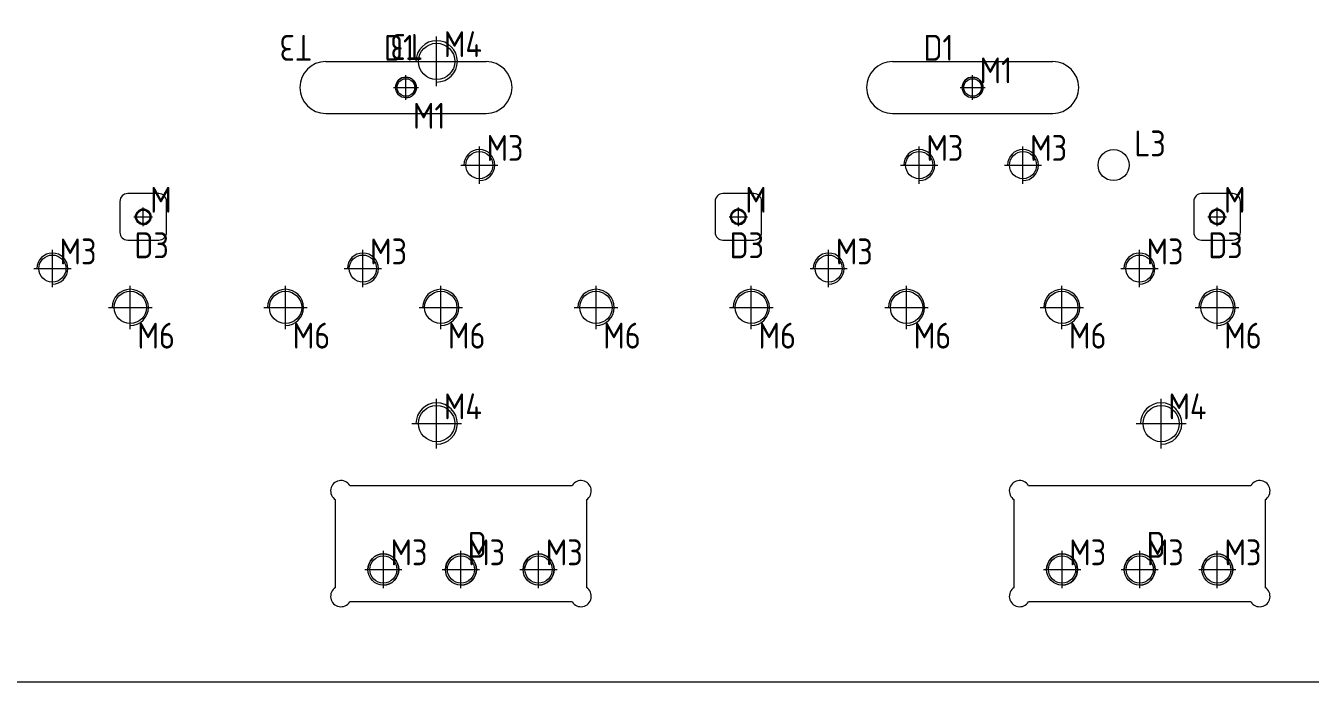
# Model space of a CAD drawing. Header units: millimetres. Extents: x 9328 to 11863, y 28633 to 29971.
# Drawn here: x 10065.6 to 10562.1, y 28990 to 29243.8 of the extents above; entities that cross this region are included whole.
import ezdxf

# ---------------------------------------------------------------- set-up
doc = ezdxf.new("R2010")
doc.units = ezdxf.units.MM
doc.linetypes.add('CENTER', pattern=[0])
doc.linetypes.add('DASHED', pattern=[0])
doc.layers.add('dim', color=4, linetype='Continuous')
doc.layers.add('dim_temp', color=161, linetype='Continuous', lineweight=9)
doc.layers.add('LP', color=7, linetype='Continuous', true_color=0xffffff)
doc.styles.add('_PUG_ERP', font='txt')
doc.styles.add('gbenor', font='gbenor.shx', dxfattribs={"bigfont": 'gbcbig'})
doc.dimstyles.new('_PUG_ERP', dxfattribs={"dimtxt": 8, "dimasz": 1.5, "dimexe": 0.5, "dimexo": 0.5, "dimgap": 0.5, "dimtad": 1, "dimtxsty": '_PUG_ERP', "dimblk": 'CLOSEDBLANK', "dimcen": 0, "dimclrd": 4, "dimclre": 4, "dimclrt": 3, "dimazin": 3, "dimtfac": 1, "dimtmove": 0, "dimatfit": 3, "dimldrblk": 'CLOSEDBLANK', "dimlwd": 9, "dimlwe": 9})

# ---------------------------------------------------------------- blocks, each defined once
blk = doc.blocks.new('*D1268')
at = {"layer": 'Defpoints', "color": 0}
for p in [(11099.44, 29770), (11114.44, 29770), (9349.44, 28990)]:
    blk.add_point(p, dxfattribs=at)
at = {"layer": 'dim_temp', "color": 4, "lineweight": 9}
blk.add_line((11099.94, 29770), (11135.52, 29770), dxfattribs=at)
at = {"layer": 'dim_temp', "color": 3, "lineweight": 18, "insert": (11125.23, 29774.5), "char_height": 8, "attachment_point": 5, "style": '_PUG_ERP'}
blk.add_mtext('780', dxfattribs=at)
blk = doc.blocks.new('_ClosedBlank')
blk = doc.blocks.new('*D1271')
at = {"layer": 'Defpoints', "color": 0}
for p in [(11099.44, 29785), (11099.44, 29770), (9349.44, 28990)]:
    blk.add_point(p, dxfattribs=at)
at = {"layer": 'dim_temp', "color": 4, "lineweight": 9}
blk.add_line((11099.44, 29770.5), (11099.44, 29812.55), dxfattribs=at)
at = {"layer": 'dim_temp', "color": 3, "lineweight": 18, "insert": (11094.94, 29799.02), "char_height": 8, "attachment_point": 5, "rotation": 90, "style": '_PUG_ERP'}
blk.add_mtext('1750', dxfattribs=at)

msp = doc.modelspace()

# ---------------------------------------------------------------- linework, layer by layer
at = {"layer": 'LP', "color": 1, "linetype": 'CENTER', "lineweight": 18, "ltscale": 1.77206}
for p, q in [((10224.444, 29220.4), (10224.444, 29239.6)), ((10214.844, 29230), (10234.044, 29230)), ((10212.58, 29215.1), (10212.58, 29224.7)), ((10431.58, 29215.1), (10431.58, 29224.7)), ((10207.78, 29219.9), (10217.38, 29219.9)), ((10426.78, 29219.9), (10436.38, 29219.9)), ((10240.944, 29182.7), (10240.944, 29197.1)), ((10410.944, 29182.7), (10410.944, 29197.1)), ((10451.044, 29182.7), (10451.044, 29197.1)), ((10233.744, 29189.9), (10248.144, 29189.9)), ((10403.744, 29189.9), (10418.144, 29189.9)), ((10443.844, 29189.9), (10458.244, 29189.9)), ((10111.044, 29166.3), (10111.044, 29173.5)), ((10341.044, 29166.3), (10341.044, 29173.5)), ((10526.044, 29166.3), (10526.044, 29173.5)), ((10107.444, 29169.9), (10114.644, 29169.9)), ((10337.444, 29169.9), (10344.644, 29169.9)), ((10522.444, 29169.9), (10529.644, 29169.9)), ((10075.944, 29142.7), (10075.944, 29157.1)), ((10195.944, 29142.7), (10195.944, 29157.1)), ((10375.944, 29142.7), (10375.944, 29157.1)), ((10496.044, 29142.7), (10496.044, 29157.1)), ((10068.744, 29149.9), (10083.144, 29149.9)), ((10188.744, 29149.9), (10203.144, 29149.9)), ((10368.744, 29149.9), (10383.144, 29149.9)), ((10488.844, 29149.9), (10503.244, 29149.9)), ((10106.044, 29126.5), (10106.044, 29143.3)), ((10166.044, 29126.5), (10166.044, 29143.3)), ((10226.044, 29126.5), (10226.044, 29143.3)), ((10286.044, 29126.5), (10286.044, 29143.3)), ((10346.044, 29126.5), (10346.044, 29143.3)), ((10406.044, 29126.5), (10406.044, 29143.3)), ((10466.044, 29126.5), (10466.044, 29143.3)), ((10526.044, 29126.5), (10526.044, 29143.3)), ((10097.644, 29134.9), (10114.444, 29134.9)), ((10157.644, 29134.9), (10174.444, 29134.9)), ((10217.644, 29134.9), (10234.444, 29134.9)), ((10277.644, 29134.9), (10294.444, 29134.9)), ((10337.644, 29134.9), (10354.444, 29134.9)), ((10397.644, 29134.9), (10414.444, 29134.9)), ((10457.644, 29134.9), (10474.444, 29134.9)), ((10517.644, 29134.9), (10534.444, 29134.9)), ((10224.444, 29080.4), (10224.444, 29099.6)), ((10504.444, 29080.4), (10504.444, 29099.6)), ((10214.844, 29090), (10234.044, 29090)), ((10494.844, 29090), (10514.044, 29090)), ((10203.844, 29026.4), (10203.844, 29040.8)), ((10233.844, 29026.4), (10233.844, 29040.8)), ((10263.844, 29026.4), (10263.844, 29040.8)), ((10466.144, 29026.4), (10466.144, 29040.8)), ((10496.144, 29026.4), (10496.144, 29040.8)), ((10526.144, 29026.4), (10526.144, 29040.8)), ((10196.644, 29033.6), (10211.044, 29033.6)), ((10226.644, 29033.6), (10241.044, 29033.6)), ((10256.644, 29033.6), (10271.044, 29033.6)), ((10458.944, 29033.6), (10473.344, 29033.6)), ((10488.944, 29033.6), (10503.344, 29033.6)), ((10518.944, 29033.6), (10533.344, 29033.6))]:
    msp.add_line(p, q, dxfattribs=at)
at = {"layer": 'LP', "color": 135, "linetype": 'Continuous', "lineweight": 18}
for p, q in [((10181.58, 29229.9), (10243.58, 29229.9)), ((10400.58, 29229.9), (10462.58, 29229.9)), ((10181.58, 29209.9), (10243.58, 29209.9)), ((10400.58, 29209.9), (10462.58, 29209.9)), ((10117.044, 29178.9), (10105.044, 29178.9)), ((10347.044, 29178.9), (10335.044, 29178.9)), ((10532.044, 29178.9), (10520.044, 29178.9)), ((10102.044, 29175.9), (10102.044, 29163.9)), ((10120.044, 29163.9), (10120.044, 29175.9)), ((10332.044, 29175.9), (10332.044, 29163.9)), ((10350.044, 29163.9), (10350.044, 29175.9)), ((10517.044, 29175.9), (10517.044, 29163.9)), ((10535.044, 29163.9), (10535.044, 29175.9)), ((10105.044, 29160.9), (10117.044, 29160.9)), ((10335.044, 29160.9), (10347.044, 29160.9)), ((10520.044, 29160.9), (10532.044, 29160.9)), ((10190.856, 29066.1), (10276.831, 29066.1)), ((10453.156, 29066.1), (10539.131, 29066.1)), ((10185.344, 29026.612), (10185.344, 29060.588)), ((10282.344, 29060.588), (10282.344, 29026.612)), ((10447.644, 29026.612), (10447.644, 29060.588)), ((10544.644, 29060.588), (10544.644, 29026.612)), ((10276.831, 29021.1), (10190.856, 29021.1)), ((10539.131, 29021.1), (10453.156, 29021.1)), ((11006.444, 28990), (9442.444, 28990))]:
    msp.add_line(p, q, dxfattribs=at)
at = {"layer": 'LP', "color": 30, "linetype": 'DASHED', "lineweight": 13, "ltscale": 1.77206}
for centre in [(10224.444, 29230), (10224.444, 29090), (10504.444, 29090)]:
    msp.add_circle(centre, 7.003, dxfattribs=at)
at = {"layer": 'LP', "color": 2, "linetype": 'Continuous', "lineweight": 18}
for centre, radius in [((10212.58, 29219.9), 4), ((10431.58, 29219.9), 4), ((10111.044, 29169.9), 3), ((10341.044, 29169.9), 3), ((10526.044, 29169.9), 3), ((10203.844, 29033.6), 6), ((10233.844, 29033.6), 6), ((10263.844, 29033.6), 6), ((10466.144, 29033.6), 6), ((10496.144, 29033.6), 6), ((10526.144, 29033.6), 6)]:
    msp.add_circle(centre, radius, dxfattribs=at)
at = {"layer": 'LP', "color": 42, "linetype": 'Continuous', "lineweight": 18}
for centre, radius in [((10212.58, 29219.9), 3.403), ((10431.58, 29219.9), 3.403), ((10240.944, 29189.9), 5.253), ((10410.944, 29189.9), 5.253), ((10451.044, 29189.9), 5.253), ((10111.044, 29169.9), 2.603), ((10341.044, 29169.9), 2.603), ((10526.044, 29169.9), 2.603), ((10075.944, 29149.9), 5.253), ((10195.944, 29149.9), 5.253), ((10375.944, 29149.9), 5.253), ((10496.044, 29149.9), 5.253), ((10106.044, 29134.9), 6.253), ((10166.044, 29134.9), 6.253), ((10226.044, 29134.9), 6.253), ((10286.044, 29134.9), 6.253), ((10346.044, 29134.9), 6.253), ((10406.044, 29134.9), 6.253), ((10466.044, 29134.9), 6.253), ((10526.044, 29134.9), 6.253), ((10203.844, 29033.6), 5.253), ((10233.844, 29033.6), 5.253), ((10263.844, 29033.6), 5.253), ((10466.144, 29033.6), 5.253), ((10496.144, 29033.6), 5.253), ((10526.144, 29033.6), 5.253)]:
    msp.add_circle(centre, radius, dxfattribs=at)
at = {"layer": 'LP', "color": 135, "linetype": 'Continuous', "lineweight": 18}
msp.add_circle((10486.044, 29189.9), 6, dxfattribs=at)
at = {"layer": 'LP', "color": 30, "linetype": 'DASHED', "lineweight": 18, "ltscale": 1.77206}
for centre, radius in [((10224.444, 29230), 8), ((10106.044, 29134.9), 7), ((10166.044, 29134.9), 7), ((10226.044, 29134.9), 7), ((10286.044, 29134.9), 7), ((10346.044, 29134.9), 7), ((10406.044, 29134.9), 7), ((10466.044, 29134.9), 7), ((10526.044, 29134.9), 7), ((10224.444, 29090), 8), ((10504.444, 29090), 8)]:
    msp.add_arc(centre, radius, 270, 180, dxfattribs=at)
at = {"layer": 'LP', "color": 135, "linetype": 'Continuous', "lineweight": 18}
for centre, radius, start, end in [((10181.58, 29219.9), 10, 90, 270), ((10243.58, 29219.9), 10, 270, 90), ((10400.58, 29219.9), 10, 90, 270), ((10462.58, 29219.9), 10, 270, 90), ((10105.044, 29175.9), 3, 90, 180), ((10117.044, 29175.9), 3, 0, 90), ((10335.044, 29175.9), 3, 90, 180), ((10347.044, 29175.9), 3, 0, 90), ((10520.044, 29175.9), 3, 90, 180), ((10532.044, 29175.9), 3, 0, 90), ((10105.044, 29163.9), 3, 180, 270), ((10117.044, 29163.9), 3, 270, 0), ((10335.044, 29163.9), 3, 180, 270), ((10347.044, 29163.9), 3, 270, 0), ((10520.044, 29163.9), 3, 180, 270), ((10532.044, 29163.9), 3, 270, 0)]:
    msp.add_arc(centre, radius, start, end, dxfattribs=at)
at = {"layer": 'LP', "color": 42, "linetype": 'Continuous', "lineweight": 18}
for centre, radius in [((10212.58, 29219.9), 4), ((10431.58, 29219.9), 4), ((10240.944, 29189.9), 6), ((10410.944, 29189.9), 6), ((10451.044, 29189.9), 6), ((10111.044, 29169.9), 3), ((10341.044, 29169.9), 3), ((10526.044, 29169.9), 3), ((10075.944, 29149.9), 6), ((10195.944, 29149.9), 6), ((10375.944, 29149.9), 6), ((10496.044, 29149.9), 6), ((10203.844, 29033.6), 6), ((10233.844, 29033.6), 6), ((10263.844, 29033.6), 6), ((10466.144, 29033.6), 6), ((10496.144, 29033.6), 6), ((10526.144, 29033.6), 6)]:
    msp.add_arc(centre, radius, 270, 180, dxfattribs=at)
at = {"layer": 'LP', "color": 31, "linetype": 'Continuous', "lineweight": 18}
for centre, start, end in [((10187.465, 29063.979), 32.02776, 237.97224), ((10280.222, 29063.979), 302.02776, 147.97224), ((10449.765, 29063.979), 32.02776, 237.97224), ((10542.522, 29063.979), 302.02776, 147.97224), ((10187.465, 29023.221), 122.02776, 327.97224), ((10280.222, 29023.221), 212.02776, 57.97224), ((10449.765, 29023.221), 122.02776, 327.97224), ((10542.522, 29023.221), 212.02776, 57.97224)]:
    msp.add_arc(centre, 4, start, end, dxfattribs=at)

# ---------------------------------------------------------------- texts
at = {"layer": 'dim', "color": 4, "lineweight": 18, "style": 'gbenor'}
for s, p in [('M4', (10227.244, 29231.651)), ('D1', (10204.13, 29230.246)), ('D1', (10412.6, 29230.246)), ('M1', (10434.3, 29221.511)), ('M1', (10215.3, 29203.961)), ('M3', (10243.704, 29191.531)), ('M3', (10413.704, 29191.531)), ('M3', (10453.804, 29191.531)), ('L3', (10494.089, 29193.281)), ('M', (10113.744, 29171.501)), ('M', (10343.744, 29171.501)), ('M', (10528.744, 29171.501)), ('D3', (10107.654, 29153.921)), ('D3', (10337.654, 29153.921)), ('D3', (10522.654, 29153.921)), ('M3', (10078.704, 29151.531)), ('M3', (10198.704, 29151.531)), ('M3', (10378.704, 29151.531)), ('M3', (10498.804, 29151.531)), ('M6', (10108.824, 29118.991)), ('M6', (10168.824, 29118.991)), ('M6', (10228.824, 29118.991)), ('M6', (10288.824, 29118.991)), ('M6', (10348.824, 29118.991)), ('M6', (10408.824, 29118.991)), ('M6', (10468.824, 29118.991)), ('M6', (10528.824, 29118.991)), ('M4', (10227.244, 29091.651)), ('M4', (10507.244, 29091.651)), ('D', (10236.484, 29038.151)), ('D', (10498.784, 29038.151)), ('M3', (10206.604, 29035.231)), ('M3', (10236.604, 29035.231)), ('M3', (10266.604, 29035.231)), ('M3', (10468.904, 29035.231)), ('M3', (10498.904, 29035.231)), ('M3', (10528.904, 29035.231))]:
    msp.add_text(s, height=10, dxfattribs=at).set_placement(p)
at = {"layer": 'dim', "color": 3, "lineweight": 18, "style": 'gbenor'}
for p in [(10176.373, 29240.261), (10219.195, 29240.6)]:
    msp.add_text('T3', height=10, rotation=180, dxfattribs=at).set_placement(p)

# ---------------------------------------------------------------- dimensions: what is measured, and where the dimension line sits
at = {"layer": 'dim_temp', "lineweight": 18}
for offset, dtype, picture, middle in [((0, 15), 1, '*D1271', (11094.944, 29799.024)), ((15, 0), 0, '*D1268', (11125.229, 29774.5))]:
    dim = msp.add_ordinate_dim(feature_location=(11099.444, 29770), offset=offset, dtype=dtype, origin=(9349.444, 28990), dimstyle='_PUG_ERP', dxfattribs=at)
    dim.commit()
    dim.dimension.update_dxf_attribs({"geometry": picture, "text_midpoint": middle})

doc.saveas('drawing.dxf')
